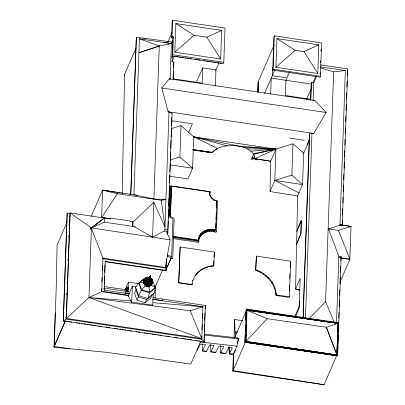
<?xml version="1.0" encoding="UTF-8"?>
<svg xmlns="http://www.w3.org/2000/svg" width="405" height="405" viewBox="0 0 405 405"><rect width="100%" height="100%" fill="white"/><g stroke="black" fill="none" stroke-linecap="round" stroke-linejoin="round"><path stroke-width="0.61" d="M257.995 92.33L258.162 82.013L274.003 45.406M299.811 290.218L295.584 288.917L296.576 244.281L300.895 233.543L301.178 220.659L296.86 231.392L297.65 195.954L302.575 184.579L303.674 153.222L309.628 139.457M299.224 306.291L299.189 308.164L295.544 316.589M122.214 193.296L124.598 74.409M258.056 92.259L258.289 81.714M297.65 195.954L270.008 191.53L270.656 161.22L275.906 149.091L292.987 143.765L303.674 153.222M204.201 335.345L203.958 342.25L204.11 341.901L201.569 339.243L201.624 336.717M67.108 221.96L57.1 245.101L56.265 285.758L54.316 346.037L65.235 321.18L53.966 347.242L106.014 352.264L190.811 364.09L200.672 341.314M335.882 354.416L336.94 355.033L337.39 339.162M125.084 293.372C125.196 291.291 125.317 285.707 128.724 287.337M245.951 334.171L245.708 341.739L267.173 318.695L326.359 327.255L337.962 323.387L336.854 354.952L245.759 341.39L246.863 309.825L337.962 323.387M246.027 331.644L246.331 322.183M246.448 318.396L246.691 310.827M336.94 354.962L337.942 323.398L246.711 310.195L267.173 318.695M55.227 312.908L53.966 347.242M67.225 213.167L63.291 321.322L67.073 213.516L67.225 213.167L70.323 213.627M65.807 318.138L65.853 316.877M66.207 306.803L66.273 304.909M66.628 294.835L66.668 293.579M67.022 283.5L67.068 282.244M67.843 260.202L67.883 258.942M68.237 248.867L68.283 247.612M68.658 236.905L68.703 235.644M69.052 225.57L69.098 224.309M90.194 229.863L91.322 228.111L104.206 222.137L104.348 218.037L91.388 228.061L90.902 227.828L90.867 228.82L91.378 228.258L102.946 258.132L101.766 291.681L88.953 297.548L66.415 318.467L66.147 319.094L63.443 320.973L204.11 341.901L205.386 305.486L153.186 297.609M104.348 218.037L91.393 227.934L88.953 297.548L201.832 338.626L201.569 339.243L66.147 319.094L70.111 212.939L110.398 218.938L110.428 218.087L130.152 221.024L130.147 221.287L132.764 221.682L132.602 226.365M110.641 218.776L101.62 217.429L102.576 190.102L137.022 195.23M101.539 291.165L101.63 288.669M101.868 281.814L102.019 277.45M102.262 270.591L102.435 265.604M104.06 290.466L104.151 287.97M104.282 284.224L104.566 276.109M104.698 272.368L104.961 264.875M166.47 259.175L166.075 270.464L105.219 261.407L104.212 290.117L129.681 293.908M130.714 194.344L136.353 37.179L171.452 41.983L170.146 79.193M136.353 37.179L130.835 194.648L129.605 194.451M127.98 293.539L128.38 282.158L138.885 283.723M128.253 296.86L128.299 295.635L132.415 286.122L136.11 286.669M132.354 226.415L132.415 224.714L132.896 224.785M132.835 226.486L132.992 222.102L153.789 202.358L164.967 226.861L161.246 200.257L117.44 193.737L102.576 190.102L91.226 216.336M172.403 51.82L172.687 43.73L139.416 38.794L133.949 194.77L153.905 198.987L165.928 199.533L161.246 200.257M101.766 291.681L128.299 295.635L131.59 302.677L132.415 286.122M153.789 202.358L152.564 237.234L134.055 226.582M153.905 198.987L159.271 45.988L139.416 38.794M152.72 305.375L153.217 293.529M155.15 298.217L155.571 286.203L154.335 286.021M168.186 110.514L168.146 111.755L172.069 113.329L167.898 232.278L167.275 232.531L167.898 232.278M171.269 43.386L171.452 41.983M171.507 37.883L172.074 21.587L172.657 20.25L225.028 28.046L223.823 62.34L223.246 63.676L172.16 56.072L172.793 38.055L173.375 36.718L172.084 36.541L171.507 37.883L172.793 38.055M164.815 231.245L169.017 111.324M172.084 36.541L172.657 20.25M171.912 58.097L171.978 56.229M173.244 79.745L173.867 62.051L172.054 61.783L172.338 53.688M152.569 237.178L164.091 231.052L166.592 231.427L170.105 239.836L165.326 267.421L102.946 258.132L102.678 258.749L165.063 268.034L165.103 266.774M172.16 56.072L172.743 54.731L173.375 36.718M105.219 261.407L105.067 261.757L165.923 270.813L166.121 265.204M166.252 261.463L166.318 259.59M167.214 234.024L167.28 232.156M167.351 234.085L167.498 229.934L164.875 229.544M167.867 229.453L168.151 221.272M168.288 217.495L168.571 209.314M168.682 206.17L168.971 197.989M169.077 194.84L169.366 186.659M169.498 182.883L169.766 175.33M169.898 171.553L170.181 163.372M170.292 160.228L170.581 152.047M170.713 148.27L171.001 140.09M171.107 136.941L171.396 128.76M171.507 125.616L171.796 117.43M173.148 78.808L173.416 71.224M173.548 67.432L173.867 62.051M169.113 215.794L170.13 186.796L170.566 185.794L210.149 191.686C208.838 196.253 213.172 200.526 217.51 200.986L216.447 231.341L216.012 232.343C209.881 230.086 201.487 232.08 199.098 238.722C201.123 231.498 209.917 228.85 216.447 231.341M174.828 52.194L175.831 23.571L221.651 30.395L220.649 59.014L174.828 52.194L194.071 35.26L206.808 37.159L221.651 30.395M169.503 216.047L170.566 185.794M170.287 216.786L171.528 186.178L209.37 191.813C208.676 196.319 212.671 200.293 216.867 201.098L215.668 230.425C209.952 228.673 202.753 230.273 199.564 235.675C202.495 229.924 210.028 228.202 215.855 229.994M170.449 216.984L171.528 186.178M169.346 176.155L187.986 178.873L192.603 168.207L179.906 156.973L181.005 125.616L171.669 128.527M195.215 275.587L192.745 280.695L192.886 280.366L191.899 284.882L178.747 282.923L180.134 246.974L214.356 252.072L213.739 266.009C206.489 266.389 199.204 269.801 195.073 275.911C199.027 269.553 206.555 266.085 213.881 265.68M178.747 282.923L180.134 246.974M215.374 86.295L215.951 69.862L202.682 67.888L202.151 83.111L173.284 78.813M201.569 339.243L201.655 336.742M201.892 329.867L202.07 324.866M202.287 318.613L202.465 313.612M91.393 227.934L70.111 212.939L66.415 318.467L201.832 338.626L202.951 306.747L152.898 299.295M204.333 331.574L204.596 324.041M204.727 320.274L204.991 312.741M205.122 308.975L205.386 305.486M213.739 266.009L213.911 261.058M214.042 257.347L214.356 252.072M215.668 230.425L215.911 223.514M216.067 219.115L216.31 212.205M216.462 207.805L216.867 201.098M336.499 356.046L324.081 384.75L232.809 371.162L233.396 354.456L236.874 346.148L238.337 338.899L237.608 337.922L204.155 334.135M233.989 337.578L234.622 319.51L242.691 320.709M235.239 336.408L234.622 319.51M320.563 64.886L347.733 68.931L342.24 225.514L339.947 225.175L328.48 228.906L338.858 256.223L341.152 256.562L337.654 355.782L244.838 342.2L246.068 308.99L338.808 322.795L337.451 322.825M322.299 353.626L245.035 342.124L245.233 336.494M245.455 331.371L245.627 325.23M245.825 319.596L246.043 313.338M246.442 342.276L245.192 342.088L245.233 340.828M245.567 331.356L245.632 329.462M245.967 319.99L246.032 318.097M257.808 92.031L258.162 82.013M255.677 270.327L256.416 256.112L290.638 261.205L289.388 296.825L289.124 297.432L275.972 295.473C275.567 283.824 266.267 274.104 255.677 270.327L256.416 256.112M270.682 93.894L271.239 78.094L311.242 84.048M272.56 67.483L272.271 75.71L286.36 77.811M272.737 70.085L273.907 36.739L274.291 35.853L321.605 42.9L320.441 76.246L320.056 77.127L272.737 70.085L273.122 69.199L274.291 35.853M275.932 67.245L276.939 38.622L318.796 44.854L317.788 73.477L275.932 67.245L295.174 50.311L303.952 51.617L318.796 44.854M270.008 191.53L274.808 180.443L275.906 149.091L193.701 136.849L181.005 125.616M291.889 175.122L274.808 180.443L302.575 184.579L291.889 175.122L292.987 143.765M289.367 290.557L289.545 285.555M289.783 278.68L289.96 273.684M290.177 267.432L290.355 262.435M302.981 317.692L309.41 134.318L309.633 133.807L313.794 133.437L326.131 112.484L314.953 100.486L169.3 78.803L161.787 88.017L168.146 111.755L313.794 133.437M310.61 100.106L311.207 83.04L311.43 82.529L313.723 82.873L316.619 76.186M303.183 317.809L309.633 133.807M310.812 100.227L311.43 82.529M305.476 318.163L311.956 133.336M313.106 100.536L313.723 82.873M320.142 74.611L320.208 72.723M320.563 62.659L320.628 60.77M320.962 51.334L321.028 49.445M334.12 321.934L325.574 301.669L333.634 71.842L320.355 67.792M336.525 322.79L338.858 256.223M339.947 225.175L345.369 70.571L320.527 66.876M337.517 348.346L337.583 346.467M337.957 335.831L338.003 334.576M337.567 348.229L337.633 346.351M337.962 336.965L338.053 334.459M338.383 325.073L338.448 323.195M338.595 323.782L338.372 330.1L338.595 329.589M338.793 318.097L338.99 312.412M339.193 306.727L339.415 300.409M339.592 295.351L339.79 289.666M339.987 283.981L340.21 277.663M340.408 271.978L340.61 266.293M340.808 260.607L341.152 256.562M342.235 219.986L342.24 225.514M342.433 214.316L342.63 208.646M342.827 202.981L343.03 197.311M343.227 191.641L343.445 185.343M343.648 179.673L343.845 174.003M344.042 168.333L344.265 162.035M344.463 156.365L344.66 150.695M344.863 145.03L345.06 139.36M345.257 133.69L345.455 128.02M345.678 121.723L345.875 116.053M346.078 110.383L346.275 104.713M346.472 99.048L346.695 92.745M346.893 87.08L347.09 81.41M347.293 75.74L347.49 70.07M337.562 355.377L337.866 346.665M337.973 343.556L338.281 334.844M338.367 332.358L338.671 323.646M349.819 259.519L351.034 226.339L342.068 225.003L342.276 224.512L339.982 224.173M125.535 293.438L126.775 290.264L126.871 287.064M173.335 236.829L198.207 240.535L198.941 237.001L198.288 239.304L198.47 238.874M173.269 238.591L198.536 242.352L199.533 237.72M143.821 281.176L143.952 282.265C144.514 280.371 146.828 279.754 148.564 279.45L150.392 275.79L148.549 279.308L148.984 279.885L149.683 279.744L150.645 275.734L148.574 279.177L146.22 278.832L144.251 279.708C143.734 281.121 143.142 283.566 144.858 284.406M143.917 282.508L143.75 282.179C143.593 279.744 145.37 277.354 147.901 277.162L148.954 277.258L149.177 278.868M144.028 280.862L143.785 282.791L144.352 284.168M150.68 275.764L149.607 279.091L151.971 279.253L152.624 281.915L151.612 284.543L150.088 285.682L151.49 284.219L151.07 284.988L150.27 285.16M144.337 280.549L144.661 279.116M151.662 284.3C152.746 282.624 150.974 280.716 149.683 279.744L150.726 275.876L149.749 279.627L151.683 280.928L152.472 282.488L151.374 284.796M191.899 284.882L192.086 283.282M145.294 284.983L144.22 283.966L144.534 282.776L144.139 281.829M152.113 279.982C152.229 278.888 150.493 277.04 149.779 278.63C152.138 282.001 145.243 279.394 149.177 278.397M145.81 278.387L144.661 278.033L139.138 282.634L135.614 287.342L136.009 289.864L134.587 293.149L137.087 300.252L145.111 302.753L146.534 299.467L154.28 293.154L155.186 287.631L152.685 280.528L152.417 281.146M237.775 343.162L238.337 338.899L237.112 337.866M150.412 285.601L151.85 283.865L150.255 284.973L149.227 285.186C149.172 287.312 144.357 286.148 146.033 284.34L144.534 282.776M150.589 277.886L150.599 278.392M159.271 45.998L138.925 52.761L159.271 45.988L171.396 43.553L172.814 40.277M144.251 279.708L143.841 281.298L145.081 279.82L148.549 279.308C150.716 274.433 151.389 275.005 149.582 279.84L150.645 281.379L151.328 283.485L151.151 284.685L150.068 285.409L150.412 282.817L149.45 279.906L150.635 275.992M144.499 279.43C143.122 283.824 150.625 286.786 152.472 282.488C152.817 281.394 152.71 279.728 151.323 279.506C148.574 279.926 150.285 277.476 150.706 275.8M152.412 282.452L151.819 283.991L152.29 282.558M152.072 283.713L152.574 281.242C150.868 278.301 147.982 281.389 150.721 275.84M144.018 280.376L144.089 280.027M152.234 283.394L152.305 283.044M151.46 279.116L151.252 278.438L149.607 279.091M144.474 279.556L145.906 277.815M146.549 285.814L147.04 284.857L149.227 285.186M148.721 285.889L149.313 286.072L150.69 285.444L151.151 284.523M150.255 284.973L149.804 285.884L148.22 286.193M150.594 276.002L149.298 279.936L149.612 282.984L149.192 285.363L147.936 285.586L145.856 284.715M244.838 342.2L337.654 355.782M307.486 144.413L309.531 138.464M150.645 275.734L149.141 279.931L147.936 285.586M152.503 282.244L152.574 281.242M148.129 285.145L147.369 286.163L148.61 286.224M149.971 277.314L150.604 275.714M145.177 283.632L144.909 284.907M166.015 269.69L171.133 257.803M124.269 75.173L135.964 48.149M69.361 216.756L69.766 215.825M167.822 42.085L171.831 32.825M172.054 61.783L174.413 56.325M107.386 218.66L107.538 218.31M110.008 219.049L110.428 218.087M171.928 113.658L172.069 113.329M171.487 123.115L172.479 120.817L192.4 123.783L188.669 132.4M196.354 82.519L202.682 67.888M215.673 70.51L218.913 63.028M128.38 282.158L124.497 291.134L103.923 288.071M137.087 300.252L138.51 296.966L138.525 295.599L135.614 287.342M155.388 286.629L162.643 269.867M154.28 293.154L152.052 294.865L150.635 298.151L145.111 302.753M165.063 268.034L165.326 267.421M166.06 269.831L171.168 258.025M165.923 270.813L166.075 270.464M162.304 299.442L162.451 299.092M209.132 192.481L209.37 191.813M209.091 193.595L209.279 193.17M209.714 192.689L210.149 191.686M209.501 193.661L209.937 192.653M209.248 194.724L209.431 194.299M209.593 195.848L209.78 195.418M210.124 196.931L210.306 196.506M210.823 197.959L211.01 197.529M213.774 200.445L213.961 200.019M200.683 234.09L200.865 233.665M199.857 237.067L200.293 236.059M202.09 232.708L202.277 232.283M200.92 235.568L201.351 234.561M202.252 234.262L202.682 233.255M203.756 231.564L203.938 231.139M203.821 233.179L204.257 232.171M264.521 93.616L274.747 69.984M205.634 230.678L205.821 230.253M205.603 232.343L206.039 231.336M207.689 230.081L207.871 229.655M207.542 231.776L207.978 230.769M209.866 229.777L210.053 229.351M209.603 231.488L210.038 230.48M212.119 229.777L212.306 229.351M211.734 231.488L212.169 230.485M214.397 230.081L214.579 229.655M213.891 231.776L214.326 230.769M196.714 273.785L196.855 273.461M198.647 271.866L198.789 271.542M200.845 270.181L200.986 269.857M203.285 268.758L203.426 268.429M289.423 72.181L285.92 80.281L285.383 95.504L310.711 99.271M205.927 267.604L206.069 267.28M208.747 266.738L208.889 266.414M211.709 266.176L211.85 265.852M202.682 307.36L202.951 306.747L153.196 302.732M312.984 82.762L315.875 76.074M306.625 99.276L311.354 88.351M257.676 271.097L257.934 270.494L255.94 269.72M260.562 272.53L260.825 271.927L257.934 270.494M234.581 337.927L246.098 311.313M263.296 274.22L263.554 273.613L260.825 271.927M265.832 276.144L266.09 275.537L263.554 273.613M268.145 278.275L268.404 277.673L266.09 275.537M270.201 280.594L270.464 279.992L268.404 277.673M232.809 371.162L245.481 341.886M271.983 283.065L272.241 282.462L270.464 279.992M273.456 285.657L273.719 285.054L272.241 282.462M274.61 288.34L274.873 287.737L273.719 285.054M275.43 291.079L275.689 290.476L274.873 287.737M275.901 293.838L276.159 293.235L275.689 290.476M275.972 295.473L276.159 293.235M295.584 288.917L300.166 278.336L299.179 306.393L299.756 301.158L299.604 305.41L294.81 316.497M339.947 282.331L349.874 259.392L340.909 258.056L341.116 257.565L338.823 257.226M337.304 355.737L323.549 353.813M149.87 277.288L150.559 275.704L149.02 278.863L148.098 277.228L146.514 277.531L147.901 277.162M146.848 285.297L150.503 275.987L148.838 279.815L145.84 284.781L144.985 283.991M150.427 275.937L148.716 279.708L146.458 281.774L144.99 284.067L144.327 283.12M198.759 237.426L199.746 235.249M197.296 350.371L200.338 344.058L205.492 344.64L202.449 350.953L206.494 351.413L209.618 344.933L214.032 345.43L210.914 351.915L215.774 352.461L218.877 346.017L223.813 346.579L220.71 353.023L225.762 353.595L228.815 347.257L232.298 347.652L229.25 353.99L233.396 354.456L235.518 350.057M150.402 275.906L148.62 279.587L145.952 281.105L144.342 283.211L143.932 282.158M146.17 278.063L146.321 277.759M143.75 282.179L143.876 280.569L144.944 278.625L146.529 278.281L148.64 279.055L150.473 275.709M150.437 275.729L148.741 278.959L147.42 278.007L146.23 277.739C141.325 282.219 153.146 286.75 152.31 280.073M143.851 280.928L144.296 280.123M145.253 278.432C142.459 282.624 150.498 286.644 152.407 282.108M101.62 217.429L117.44 193.737M143.998 280.235L144.205 279.936M152.113 283.48L152.326 283.186M147.364 277.541L147.709 277.197L149.799 277.445M145.223 285.798L141.639 289.732L138.525 295.599L147.855 298.505L149.663 292.233L155.186 287.631L151.561 284.811L148.974 286.968L145.223 285.798L144.246 283.029M212.387 152.234C218.923 145.476 229.488 145.111 238.277 146.038L275.906 149.091L254.75 158.684L251.459 159.373L253.626 154.366C250.411 149.151 243.962 147.207 238.277 146.038L193.701 136.849L192.603 168.207L170.191 164.87M309.354 318.462L325.574 301.669M144.55 279.192C145.511 277.476 147.967 276.554 148.868 278.893M144.524 279.308L145.228 278.645M151.986 283.677C149.521 286.578 144.048 284.391 144.074 280.645M151.09 284.776L151.865 284.016M150.964 284.958L151.774 284.229M126.481 293.291L127.914 293.397M140.712 281.713L144.398 278.645M154.918 288.249L149.394 292.85L141.37 290.35L138.874 283.247M149.754 296.784L146.534 299.467L138.51 296.966L136.009 289.864M150.675 296.014L152.052 294.865M216.766 148.878L211.936 152.741L193.241 150.128M254.73 156.755L251.93 158.279L270.656 161.22L254.75 158.684L254.73 156.755L253.626 154.366L275.906 149.091L243.172 147.202M147.293 277.395C140.692 281.419 154.199 286.573 151.754 279.106M151.151 284.685C148.63 286.325 144.843 284.811 144.023 281.951M151.06 284.897L149.035 285.621M149.025 286.026L149.723 285.672M150.908 285.206C148.397 286.836 144.631 285.328 143.81 282.482M170.358 159.95L179.906 156.973M130.521 300.9L88.953 297.548L190.122 310.726L202.951 306.747M328.48 228.906L338.443 230.389L351.029 226.547L342.058 225.21M253.348 153.738L275.906 149.091L247.475 148.944M149.45 279.906L149.161 279.399M149.804 285.884L146.635 285.778L144.17 283.723M149.313 286.072L149.577 286.026M333.634 71.842L345.369 70.571M313.166 100.648L314.953 100.486M250.933 151.166L275.906 149.091M144.053 282.472L139.138 282.634L141.639 289.732L149.663 292.233L148.974 286.968M149.151 277.987C142.793 279.577 153.859 283.778 150.042 278.331M149.101 285.571L146.878 285.242M202.495 350.867L206.555 351.292M210.99 351.758L215.865 352.274M220.821 352.79L225.894 353.322M204.135 335.031L238.337 338.899M200.186 341.992L237.37 346.204M192.77 149.587L212.539 152.255M143.734 38.531L144.99 38.703M163.752 42.358L168.763 43.041M335.902 323.099L246.999 310.316L246.012 341.415L334.905 354.648M249.45 342.281L250.7 342.463M255.064 343.096L256.314 343.278M257.56 343.455L258.81 343.637M260.678 343.906L261.929 344.088M263.174 344.27L336.94 354.942L326.359 327.255L336.94 354.942M104.596 286.624L126.395 289.783M273.122 69.199L320.441 76.246M172.743 54.731L223.823 62.34M173.877 56.082L175.127 56.265M176.383 56.452L178.256 56.73M179.506 56.918L180.757 57.105M182.007 57.292L183.257 57.475M185.136 57.758L186.386 57.94M187.636 58.128L188.887 58.315M190.137 58.502L191.388 58.69M195.767 59.338L197.017 59.525M198.268 59.712L200.146 59.991M203.897 60.547L205.148 60.735M206.398 60.922L208.276 61.201M209.527 61.388L210.777 61.575M212.028 61.757L213.278 61.945M214.528 62.132L215.779 62.319M217.657 62.598L218.908 62.785M220.158 62.967L221.408 63.155M161.787 88.017L326.131 112.484M289.702 138.09L304.337 140.272M340.215 224.937L341.445 225.119M162.85 199.073L164.698 199.351M132.511 222.031L132.992 222.102M104.206 222.137L135.305 226.77M340.914 257.848L349.885 259.18L338.443 230.389M172.894 236.307L198.394 240.104M173.087 237.492L198.966 241.345M170.105 239.836L90.902 227.828M276.23 294.865L289.388 296.825M178.888 282.599L192.041 284.553M126.968 287.11L128.82 287.388M126.755 287.165L127.995 287.348M127.033 287.307L128.886 287.58M127.069 287.631L128.309 287.818M127.074 288.071L128.309 288.254M127.043 288.588L128.279 288.775M126.978 289.155L128.213 289.337M126.886 289.727L128.122 289.909M126.775 290.264L128.01 290.451M126.649 290.734L127.884 290.922M126.395 291.089L128.37 291.382M126.35 291.413L128.203 291.686M247.237 309.395L248.483 309.597M250.346 309.855L251.591 310.058M252.836 310.23L254.082 310.427M255.327 310.6L257.19 310.878M258.436 311.06L259.681 311.263M260.926 311.43L262.167 311.632M264.035 311.896L265.28 312.098M266.525 312.265L267.766 312.468M269.011 312.635L270.257 312.837M272.125 313.1L273.365 313.303M274.61 313.47L275.856 313.673M277.101 313.84L278.969 314.118M280.209 314.3L281.455 314.503M282.7 314.675L283.945 314.877M285.191 315.044L287.054 315.338M288.299 315.505L289.545 315.708M290.79 315.875L292.03 316.077M293.898 316.34L295.144 316.543M296.389 316.71L297.629 316.912M298.875 317.08L300.743 317.358M301.988 317.545L303.234 317.748M304.474 317.915L305.719 318.117M306.965 318.284L308.833 318.563M310.078 318.75L311.318 318.948M312.564 319.12L313.809 319.322M315.055 319.489L316.918 319.783M318.163 319.95L319.408 320.152M320.654 320.325L325.007 320.988M326.253 321.155L327.498 321.357M329.361 321.621L330.607 321.803M331.852 321.99L333.097 322.193M334.343 322.36L335.583 322.562M247.47 309.653L248.716 309.84M252.457 310.397L253.702 310.584M255.57 310.863L256.816 311.045M258.066 311.232L259.311 311.415M260.557 311.602L261.802 311.789M263.67 312.068L264.921 312.25M266.166 312.437L267.411 312.625M271.775 313.273L273.021 313.46M274.266 313.642L275.511 313.829M277.379 314.108L278.625 314.29M279.875 314.477L281.121 314.665M282.366 314.847L283.611 315.034M285.479 315.313L286.73 315.5M287.975 315.682L289.221 315.87M293.584 316.518L294.83 316.705M296.075 316.892L297.321 317.075M301.684 317.723L302.93 317.91M304.175 318.097L305.421 318.279M309.784 318.932L311.03 319.115M312.275 319.302L313.521 319.489M315.394 319.768L316.639 319.95M317.884 320.137L319.13 320.32M323.494 320.973L324.739 321.155M325.984 321.342L327.23 321.529M331.594 322.177L332.839 322.365M334.084 322.547L335.33 322.734M297.893 317.282L299.138 317.469M305.993 318.492L307.243 318.674M311.602 319.327L312.847 319.51M314.72 319.788L315.966 319.975M317.211 320.158L318.457 320.345M319.702 320.532L321.575 320.811M322.82 320.993L324.066 321.18M325.311 321.367L329.675 322.016M330.92 322.203L335.279 322.851M246.944 309.982L248.194 310.169M250.067 310.448L251.318 310.635M252.568 310.817L254.441 311.096M255.692 311.283L256.937 311.47M258.188 311.658L262.561 312.306M263.812 312.493L279.43 314.817M126.588 293.195L127.985 293.529M126.75 293.347L128.036 293.767M131.858 302.059L152.806 305.178M237.76 331.984L235.887 331.705L235.361 332.915L236.611 333.102M247.688 342.463L265.179 345.065M266.429 345.252L276.428 346.741M277.673 346.923L284.548 347.946M285.793 348.133L287.044 348.32M288.294 348.508L295.164 349.53M296.414 349.712L303.289 350.735M304.535 350.922L308.909 351.575M310.159 351.758L314.533 352.411M315.779 352.598L317.029 352.785M318.279 352.968L322.653 353.621M323.904 353.808L325.149 353.99M326.4 354.178L333.269 355.2M334.52 355.387L336.393 355.666M64.916 320.922L66.167 321.109M68.035 321.388L69.285 321.57M70.531 321.757L71.776 321.945M76.145 322.593L77.39 322.78M78.641 322.962L79.886 323.149M81.759 323.428L83.005 323.615M84.255 323.798L85.501 323.985M86.751 324.172L87.996 324.354M89.87 324.633L91.115 324.82M92.365 325.007L93.611 325.19M94.856 325.377L96.106 325.564M97.98 325.843L99.225 326.025M100.47 326.212L101.721 326.4M106.085 327.048L107.335 327.235M108.58 327.417L109.831 327.604M114.195 328.252L115.445 328.44M116.691 328.627L117.936 328.809M119.809 329.088L121.054 329.275M122.305 329.462L123.55 329.645M124.801 329.832L126.046 330.019M127.919 330.298L129.165 330.48M130.415 330.667L131.66 330.855M136.029 331.503L137.275 331.69M138.525 331.872L139.771 332.059M144.134 332.707L145.385 332.895M146.63 333.082L147.881 333.264M149.749 333.543L150.999 333.73M152.245 333.917L153.495 334.1M154.74 334.287L155.991 334.474M157.859 334.753L159.109 334.935M160.355 335.122L161.605 335.31M165.969 335.958L167.214 336.145M168.465 336.327L169.71 336.514M174.079 337.162L175.325 337.35M176.575 337.537L177.82 337.719M182.189 338.372L183.435 338.555M184.685 338.742L185.93 338.929M187.804 339.208L189.049 339.39M190.294 339.577L191.545 339.765M195.909 340.413L197.159 340.6M198.404 340.782L199.655 340.969M324.106 384.684L233.057 370.59L233.533 354.127L229.392 353.692L229.078 347.125M54.3 346.467L69.695 348.761M101.787 291.17L128.588 295.326M152.741 299.158L162.623 300.743M102.576 190.102L115.476 192.178M116.706 192.375L117.936 192.572M119.161 192.77L120.391 192.967M121.621 193.165L122.847 193.367M149.804 277.481L148.954 277.258M149.774 277.607C139.042 277.501 154.427 287.97 151.03 278.438M148.61 277.359L149.683 277.643M149.713 277.82C140.15 278.377 155.085 286.138 150.27 278.108M147.582 286.188L145.623 285.434M227.281 145.84L193.701 136.849L217.586 148.397M295.615 288.846L299.857 290.117M169.3 78.803L170.419 79.253M168.556 215.409L174.14 218.204L172.717 258.714L167.133 255.919M168.51 216.66L172.986 218.897L171.649 256.907L167.741 254.947M274.808 180.443L298.981 192.881M146.033 284.34L147.04 284.857M276.939 38.622L295.174 50.311M175.831 23.571L194.071 35.26M150.701 277.982L151.5 278.65M150.452 277.957L151.516 278.853M144.823 284.771L145.734 285.535M254.75 158.699L256.056 160.021L255.919 158.765L256.056 160.021M151.252 278.438L152.153 279.698M145.046 283.875L143.998 282.052L143.907 280.964M145.066 284.978L143.851 283.085L143.699 281.505M303.952 51.617L317.788 73.477M206.808 37.159L220.649 59.014M190.122 310.726L201.832 338.626M151.971 279.253L152.538 280.625M126.8 293.584L126.826 293.919M228.926 346.827L229.25 353.99M220.386 345.865L220.71 353.023M210.59 344.756L210.914 351.915M202.125 343.794L202.449 350.953M296.921 231.017L296.536 244.18L300.966 233.579L301.345 220.416L296.921 231.017M211.972 152.655L192.77 149.688L211.972 152.655"/></g></svg>
